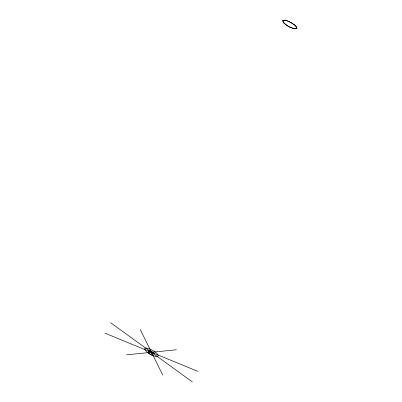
<?xml version="1.0" encoding="UTF-8"?>
<svg xmlns="http://www.w3.org/2000/svg" width="402" height="402" viewBox="0 0 402 402"><rect width="100%" height="100%" fill="white"/><g stroke="black" fill="none" stroke-linecap="round" stroke-linejoin="round"><path stroke-width="0.6" d="M126.529 354.845L176.453 349.76M287.812 21.07C277.043 17.497 287.259 27.135 291.36 27.693M291.691 27.833C297.339 30.522 298.209 26.909 293.294 24.09M104.952 333.173L198.03 371.433M288.149 21.206L292.988 23.869M153.097 355.549C148.438 354.639 138.429 344.856 150.222 349.197C153.187 350.599 156.544 352.247 158.217 355.197C158.785 359.478 147.604 352.84 147.951 352.665M110.635 322.705L192.347 381.9M140.253 329.58L162.73 375.031M285.455 20.1L282.46 20.407L283.762 23.035L288.666 26.587L294.048 28.803L297.048 28.497L295.746 25.869L290.842 22.311L285.455 20.1M150.695 350.695L148.202 350.951L152.288 353.911L154.78 353.654L150.695 350.695"/></g></svg>
